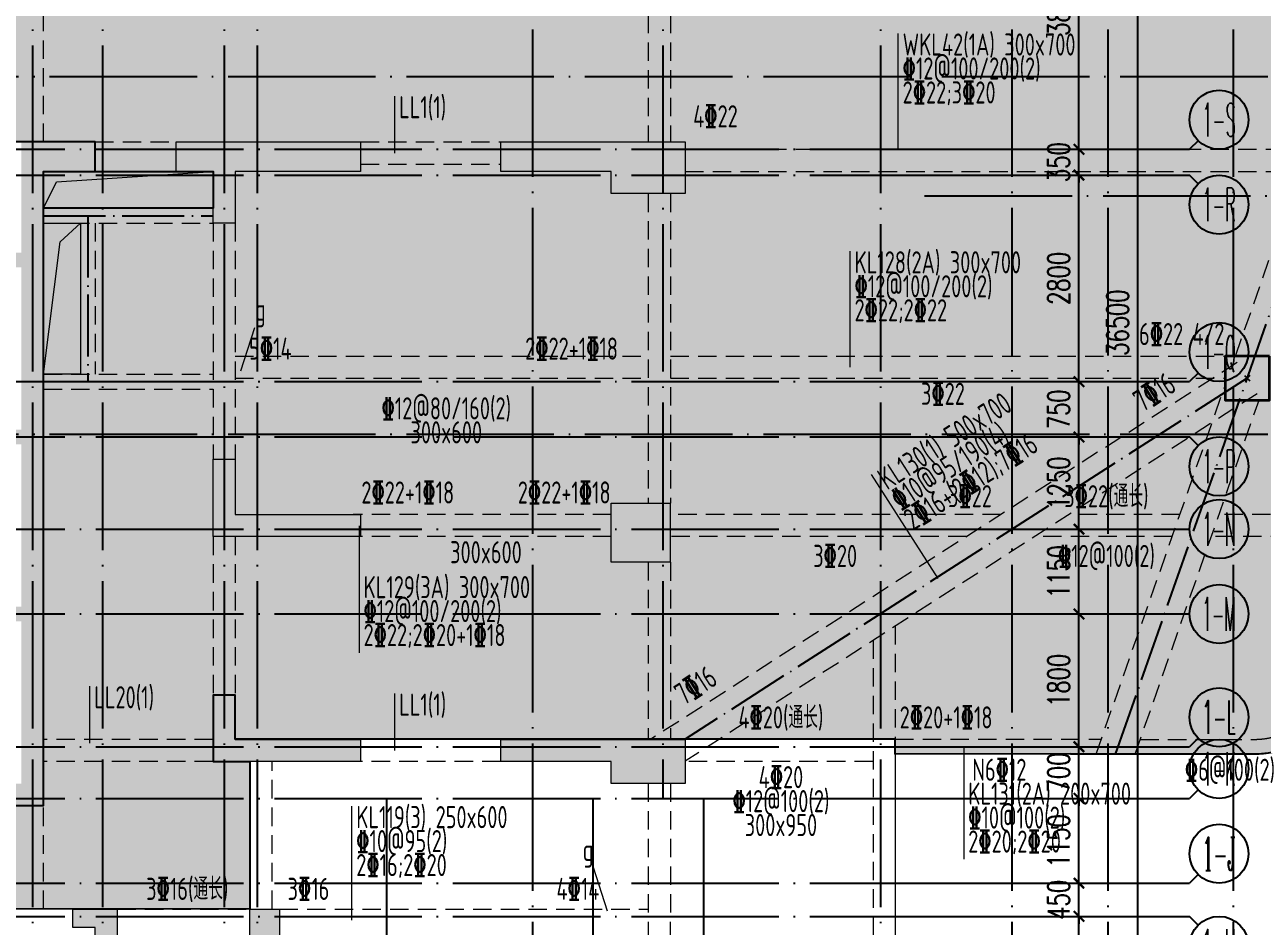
# Model space of a CAD drawing. Header units: millimetres. Extents: x 1089227 to 13101469, y 618865 to 10240562.
# Drawn here: x 3369642 to 3386423, y 4931042 to 4943264 of the extents above; entities that cross this region are included whole.
import ezdxf
from ezdxf.enums import TextEntityAlignment as Align

# ---------------------------------------------------------------- set-up
doc = ezdxf.new("R2010")
doc.units = ezdxf.units.MM
doc.header["$LTSCALE"] = 1000
doc.header["$PDMODE"] = 3
doc.header["$PDSIZE"] = 200
for name, pattern in [('DOTE', [2.4200000000000004, 2, -0.2, 0.02, -0.2]), ('GB_DASHDOT3', [1.0675, 0.84, -0.105, 0.0175, -0.105]), ('HIDDEN', [0.375, 0.25, -0.125])]:
    doc.linetypes.add(name, pattern=pattern)
doc.layers.get('0').update_dxf_attribs({"linetype": 'CONTINUOUS'})
doc.layers.get('Defpoints').update_dxf_attribs({"linetype": 'CONTINUOUS'})
for name, color, linetype in [('AXIS', 3, 'CONTINUOUS'), ('AXIS_TEXT', 7, 'CONTINUOUS'), ('C-H', 8, 'CONTINUOUS'), ('DOTE', 1, 'DOTE'), ('S-GRID-DE', 11, 'GB_DASHDOT3'), ('单形心', 4, 'CONTINUOUS'), ('降板范围', 7, 'CONTINUOUS')]:
    doc.layers.add(name, color=color, linetype=linetype)
for name, color, linetype, lineweight in [('S-BEAM-DASH', 4, 'HIDDEN', 0), ('S-BEAM-SE-DASH', 3, 'HIDDEN', 0), ('S-COLU', 30, 'CONTINUOUS', 0), ('S-HOLE', 11, 'CONTINUOUS', 0), ('S-SLAB-HATCH', 73, 'CONTINUOUS', 0), ('S-WALL', 31, 'CONTINUOUS', 0), ('梁原位标注', 7, 'CONTINUOUS', 18), ('梁名称编号', 2, 'CONTINUOUS', 18), ('梁标注引线', 2, 'CONTINUOUS', 18), ('梁集中标注', 2, 'CONTINUOUS', 18)]:
    doc.layers.add(name, color=color, linetype=linetype, lineweight=lineweight)
doc.styles.add('_TCH_AXIS', font='COMPLEX', dxfattribs={"bigfont": 'AllInOneBig.shx'})
doc.styles.add('_TCH_DIM_T3', font='SIMPLEX', dxfattribs={"width": 0.7058823529411765, "bigfont": 'AllInOneBig.shx'})
doc.styles.add('COMPLEX', font='COMPLEX', dxfattribs={"bigfont": 'AllInOneBig.shx'})
doc.styles.add('Style 1', font='yjkeng.shx', dxfattribs={"width": 0.7, "height": 300, "bigfont": 'yjkchn.shx'})
doc.dimstyles.new('_TCH_ARCH&&100', dxfattribs={"dimtxt": 297.5, "dimasz": 100, "dimexe": 250, "dimexo": 300, "dimgap": 126.25, "dimtad": 1, "dimdec": 0, "dimzin": 0, "dimdsep": 46, "dimtxsty": '_TCH_DIM_T3', "dimblk": 'ARCHTICK', "dimcen": 0.09, "dimclrt": 7, "dimazin": 2, "dimtfac": 1, "dimtdec": 0, "dimtix": 1, "dimtmove": 2, "dimatfit": 3, "dimfxl": 0, "dimtolj": 1, "dimtzin": 0, "dimarcsym": 0})

# ---------------------------------------------------------------- blocks, each defined once
blk = doc.blocks.new('_AXISO')
blk.add_circle((0, 0), 0.5)
at = {"layer": 'AXIS_TEXT', "style": 'COMPLEX', "width": 1.041666666666667}
blk.add_attdef('A', text='', height=0.56, dxfattribs=at).set_placement((-0.25, -0.28), (0.25, -0.28), align=Align.FIT)
blk = doc.blocks.new('_ArchTick')
at = {"color": 0, "linetype": 'ByBlock', "const_width": 0.3}
blk.add_lwpolyline([(-0.7071067811865476, -0.7071067811865476), (0.7071067811865476, 0.7071067811865476)], dxfattribs=at)
blk = doc.blocks.new('*D294')
at = {"layer": 'AXIS', "color": 0, "lineweight": -2, "transparency": 16777216}
for p, q in [((-7567.176527599804, 132263.4906528126), (-5040.675479373895, 132263.4906528126)), ((-5290.675479373903, 95763.49065281264), (-5290.675479373895, 132263.4906528126)), ((-7567.176527599804, 95763.49065281264), (-5040.675479373903, 95763.49065281264))]:
    blk.add_line(p, q, dxfattribs=at)
at = {"layer": 'Defpoints', "color": 0, "transparency": 16777216}
for p in [(-7867.176527599804, 132263.4906528126), (-5290.675479373895, 132263.4906528126), (-7867.176527599804, 95763.49065281264)]:
    blk.add_point(p, dxfattribs=at)
at = {"layer": 'AXIS', "color": 0, "lineweight": -2, "transparency": 16777216, "xscale": 100, "yscale": 100, "zscale": 100}
for p, rotation in [((-5290.675479373895, 132263.4906528126), 90), ((-5290.675479373903, 95763.49065281264), 270)]:
    blk.add_blockref('_ArchTick', p, dxfattribs=dict(at, rotation=rotation))
at = {"layer": 'AXIS', "color": 7, "transparency": 16777216, "insert": (-5565.675479373916, 114013.4906528126), "char_height": 297.5, "attachment_point": 5, "rotation": 90, "style": '_TCH_DIM_T3'}
blk.add_mtext('\\A1;36500', dxfattribs=at)
blk = doc.blocks.new('*D301')
at = {"layer": 'AXIS', "color": 0, "lineweight": -2, "transparency": 16777216}
for p, q in [((-7567.176527599804, 105963.4906528126), (-5840.675479373895, 105963.4906528126)), ((-6090.675479373896, 104363.4906528126), (-6090.675479373895, 105963.4906528126)), ((-7567.176527599804, 104363.4906528126), (-5840.675479373896, 104363.4906528126))]:
    blk.add_line(p, q, dxfattribs=at)
at = {"layer": 'Defpoints', "color": 0, "transparency": 16777216}
for p in [(-7867.176527599804, 105963.4906528126), (-6090.675479373895, 105963.4906528126), (-7867.176527599804, 104363.4906528126)]:
    blk.add_point(p, dxfattribs=at)
at = {"layer": 'AXIS', "color": 0, "lineweight": -2, "transparency": 16777216, "xscale": 100, "yscale": 100, "zscale": 100}
for p, rotation in [((-6090.675479373895, 105963.4906528126), 90), ((-6090.675479373896, 104363.4906528126), 270)]:
    blk.add_blockref('_ArchTick', p, dxfattribs=dict(at, rotation=rotation))
at = {"layer": 'AXIS', "color": 7, "transparency": 16777216, "insert": (-6365.675479373912, 105163.4906528126), "char_height": 297.5, "attachment_point": 5, "rotation": 90, "style": '_TCH_DIM_T3'}
blk.add_mtext('\\A1;1600', dxfattribs=at)
blk = doc.blocks.new('*D302')
at = {"layer": 'AXIS', "color": 0, "lineweight": -2, "transparency": 16777216}
for p, q in [((-7567.176527599804, 106413.4906528126), (-5840.675479373895, 106413.4906528126)), ((-6090.675479373895, 106413.4906528126), (-6090.675479373895, 106513.4906528126)), ((-6090.675479373895, 105963.4906528126), (-6090.675479373895, 106413.4906528126)), ((-7567.176527599804, 105963.4906528126), (-5840.675479373895, 105963.4906528126)), ((-6090.675479373895, 105963.4906528126), (-6090.675479373895, 105863.4906528126))]:
    blk.add_line(p, q, dxfattribs=at)
at = {"layer": 'Defpoints', "color": 0, "transparency": 16777216}
for p in [(-7867.176527599804, 106413.4906528126), (-6090.675479373895, 106413.4906528126), (-7867.176527599804, 105963.4906528126)]:
    blk.add_point(p, dxfattribs=at)
at = {"layer": 'AXIS', "color": 0, "lineweight": -2, "transparency": 16777216, "xscale": 100, "yscale": 100, "zscale": 100}
for p, rotation in [((-6090.675479373895, 106413.4906528126), 270), ((-6090.675479373895, 105963.4906528126), 90)]:
    blk.add_blockref('_ArchTick', p, dxfattribs=dict(at, rotation=rotation))
at = {"layer": 'AXIS', "color": 7, "transparency": 16777216, "insert": (-6365.675479373912, 106188.4906528126), "char_height": 297.5, "attachment_point": 5, "rotation": 90, "style": '_TCH_DIM_T3'}
blk.add_mtext('\\A1;450', dxfattribs=at)
blk = doc.blocks.new('*D303')
at = {"layer": 'AXIS', "color": 0, "lineweight": -2, "transparency": 16777216}
for p, q in [((-7567.176527599804, 107563.4906528126), (-5840.675479373895, 107563.4906528126)), ((-6090.675479373895, 106413.4906528126), (-6090.675479373895, 107563.4906528126)), ((-7567.176527599804, 106413.4906528126), (-5840.675479373895, 106413.4906528126))]:
    blk.add_line(p, q, dxfattribs=at)
at = {"layer": 'Defpoints', "color": 0, "transparency": 16777216}
for p in [(-7867.176527599804, 107563.4906528126), (-6090.675479373895, 107563.4906528126), (-7867.176527599804, 106413.4906528126)]:
    blk.add_point(p, dxfattribs=at)
at = {"layer": 'AXIS', "color": 0, "lineweight": -2, "transparency": 16777216, "xscale": 100, "yscale": 100, "zscale": 100}
for p, rotation in [((-6090.675479373895, 107563.4906528126), 90), ((-6090.675479373895, 106413.4906528126), 270)]:
    blk.add_blockref('_ArchTick', p, dxfattribs=dict(at, rotation=rotation))
at = {"layer": 'AXIS', "color": 7, "transparency": 16777216, "insert": (-6365.675479373912, 106988.4906528126), "char_height": 297.5, "attachment_point": 5, "rotation": 90, "style": '_TCH_DIM_T3'}
blk.add_mtext('\\A1;1150', dxfattribs=at)
blk = doc.blocks.new('*D304')
at = {"layer": 'AXIS', "color": 0, "lineweight": -2, "transparency": 16777216}
for p, q in [((-7567.176527599804, 108263.4906528126), (-5840.675479373895, 108263.4906528126)), ((-6090.675479373895, 108263.4906528126), (-6090.675479373895, 108363.4906528126)), ((-6090.675479373895, 107563.4906528126), (-6090.675479373895, 108263.4906528126)), ((-7567.176527599804, 107563.4906528126), (-5840.675479373895, 107563.4906528126)), ((-6090.675479373895, 107563.4906528126), (-6090.675479373895, 107463.4906528126))]:
    blk.add_line(p, q, dxfattribs=at)
at = {"layer": 'Defpoints', "color": 0, "transparency": 16777216}
for p in [(-7867.176527599804, 108263.4906528126), (-6090.675479373895, 108263.4906528126), (-7867.176527599804, 107563.4906528126)]:
    blk.add_point(p, dxfattribs=at)
at = {"layer": 'AXIS', "color": 0, "lineweight": -2, "transparency": 16777216, "xscale": 100, "yscale": 100, "zscale": 100}
for p, rotation in [((-6090.675479373895, 108263.4906528126), 270), ((-6090.675479373895, 107563.4906528126), 90)]:
    blk.add_blockref('_ArchTick', p, dxfattribs=dict(at, rotation=rotation))
at = {"layer": 'AXIS', "color": 7, "transparency": 16777216, "insert": (-6365.675479373912, 107913.4906528126), "char_height": 297.5, "attachment_point": 5, "rotation": 90, "style": '_TCH_DIM_T3'}
blk.add_mtext('\\A1;700', dxfattribs=at)
blk = doc.blocks.new('*D305')
at = {"layer": 'AXIS', "color": 0, "lineweight": -2, "transparency": 16777216}
for p, q in [((-7567.176527599804, 110063.4906528126), (-5840.675479373895, 110063.4906528126)), ((-6090.675479373896, 108263.4906528126), (-6090.675479373895, 110063.4906528126)), ((-7567.176527599804, 108263.4906528126), (-5840.675479373896, 108263.4906528126))]:
    blk.add_line(p, q, dxfattribs=at)
at = {"layer": 'Defpoints', "color": 0, "transparency": 16777216}
for p in [(-7867.176527599804, 110063.4906528126), (-6090.675479373895, 110063.4906528126), (-7867.176527599804, 108263.4906528126)]:
    blk.add_point(p, dxfattribs=at)
at = {"layer": 'AXIS', "color": 0, "lineweight": -2, "transparency": 16777216, "xscale": 100, "yscale": 100, "zscale": 100}
for p, rotation in [((-6090.675479373895, 110063.4906528126), 90), ((-6090.675479373896, 108263.4906528126), 270)]:
    blk.add_blockref('_ArchTick', p, dxfattribs=dict(at, rotation=rotation))
at = {"layer": 'AXIS', "color": 7, "transparency": 16777216, "insert": (-6365.675479373913, 109163.4906528126), "char_height": 297.5, "attachment_point": 5, "rotation": 90, "style": '_TCH_DIM_T3'}
blk.add_mtext('\\A1;1800', dxfattribs=at)
blk = doc.blocks.new('*D306')
at = {"layer": 'AXIS', "color": 0, "lineweight": -2, "transparency": 16777216}
for p, q in [((-7567.176527599804, 111213.4906528126), (-5840.675479373895, 111213.4906528126)), ((-6090.675479373895, 110063.4906528126), (-6090.675479373895, 111213.4906528126)), ((-7567.176527599804, 110063.4906528126), (-5840.675479373895, 110063.4906528126))]:
    blk.add_line(p, q, dxfattribs=at)
at = {"layer": 'Defpoints', "color": 0, "transparency": 16777216}
for p in [(-7867.176527599804, 111213.4906528126), (-6090.675479373895, 111213.4906528126), (-7867.176527599804, 110063.4906528126)]:
    blk.add_point(p, dxfattribs=at)
at = {"layer": 'AXIS', "color": 0, "lineweight": -2, "transparency": 16777216, "xscale": 100, "yscale": 100, "zscale": 100}
for p, rotation in [((-6090.675479373895, 111213.4906528126), 90), ((-6090.675479373895, 110063.4906528126), 270)]:
    blk.add_blockref('_ArchTick', p, dxfattribs=dict(at, rotation=rotation))
at = {"layer": 'AXIS', "color": 7, "transparency": 16777216, "insert": (-6365.675479373913, 110638.4906528126), "char_height": 297.5, "attachment_point": 5, "rotation": 90, "style": '_TCH_DIM_T3'}
blk.add_mtext('\\A1;1150', dxfattribs=at)
blk = doc.blocks.new('*D307')
at = {"layer": 'AXIS', "color": 0, "lineweight": -2, "transparency": 16777216}
for p, q in [((-7567.176527599804, 112463.4906528126), (-5840.675479373895, 112463.4906528126)), ((-6090.675479373895, 111213.4906528126), (-6090.675479373895, 112463.4906528126)), ((-7567.176527599804, 111213.4906528126), (-5840.675479373895, 111213.4906528126))]:
    blk.add_line(p, q, dxfattribs=at)
at = {"layer": 'Defpoints', "color": 0, "transparency": 16777216}
for p in [(-7867.176527599804, 112463.4906528126), (-6090.675479373895, 112463.4906528126), (-7867.176527599804, 111213.4906528126)]:
    blk.add_point(p, dxfattribs=at)
at = {"layer": 'AXIS', "color": 0, "lineweight": -2, "transparency": 16777216, "xscale": 100, "yscale": 100, "zscale": 100}
for p, rotation in [((-6090.675479373895, 112463.4906528126), 90), ((-6090.675479373895, 111213.4906528126), 270)]:
    blk.add_blockref('_ArchTick', p, dxfattribs=dict(at, rotation=rotation))
at = {"layer": 'AXIS', "color": 7, "transparency": 16777216, "insert": (-6365.675479373912, 111838.4906528126), "char_height": 297.5, "attachment_point": 5, "rotation": 90, "style": '_TCH_DIM_T3'}
blk.add_mtext('\\A1;1250', dxfattribs=at)
blk = doc.blocks.new('*D308')
at = {"layer": 'AXIS', "color": 0, "lineweight": -2, "transparency": 16777216}
for p, q in [((-6090.675479373895, 113213.4906528126), (-6090.675479373895, 113313.4906528126)), ((-7567.176527599804, 113213.4906528126), (-5840.675479373895, 113213.4906528126)), ((-6090.675479373896, 112463.4906528126), (-6090.675479373895, 113213.4906528126)), ((-7567.176527599804, 112463.4906528126), (-5840.675479373896, 112463.4906528126)), ((-6090.675479373896, 112463.4906528126), (-6090.675479373896, 112363.4906528126))]:
    blk.add_line(p, q, dxfattribs=at)
at = {"layer": 'Defpoints', "color": 0, "transparency": 16777216}
for p in [(-7867.176527599804, 113213.4906528126), (-6090.675479373895, 113213.4906528126), (-7867.176527599804, 112463.4906528126)]:
    blk.add_point(p, dxfattribs=at)
at = {"layer": 'AXIS', "color": 0, "lineweight": -2, "transparency": 16777216, "xscale": 100, "yscale": 100, "zscale": 100}
for p, rotation in [((-6090.675479373895, 113213.4906528126), 270), ((-6090.675479373896, 112463.4906528126), 90)]:
    blk.add_blockref('_ArchTick', p, dxfattribs=dict(at, rotation=rotation))
at = {"layer": 'AXIS', "color": 7, "transparency": 16777216, "insert": (-6365.675479373913, 112838.4906528126), "char_height": 297.5, "attachment_point": 5, "rotation": 90, "style": '_TCH_DIM_T3'}
blk.add_mtext('\\A1;750', dxfattribs=at)
blk = doc.blocks.new('*D309')
at = {"layer": 'AXIS', "color": 0, "lineweight": -2, "transparency": 16777216}
for p, q in [((-7567.176527599804, 116013.4906528126), (-5840.675479373895, 116013.4906528126)), ((-6090.675479373895, 113213.4906528126), (-6090.675479373895, 116013.4906528126)), ((-7567.176527599804, 113213.4906528126), (-5840.675479373895, 113213.4906528126))]:
    blk.add_line(p, q, dxfattribs=at)
at = {"layer": 'Defpoints', "color": 0, "transparency": 16777216}
for p in [(-7867.176527599804, 116013.4906528126), (-6090.675479373895, 116013.4906528126), (-7867.176527599804, 113213.4906528126)]:
    blk.add_point(p, dxfattribs=at)
at = {"layer": 'AXIS', "color": 0, "lineweight": -2, "transparency": 16777216, "xscale": 100, "yscale": 100, "zscale": 100}
for p, rotation in [((-6090.675479373895, 116013.4906528126), 90), ((-6090.675479373895, 113213.4906528126), 270)]:
    blk.add_blockref('_ArchTick', p, dxfattribs=dict(at, rotation=rotation))
at = {"layer": 'AXIS', "color": 7, "transparency": 16777216, "insert": (-6365.675479373913, 114613.4906528126), "char_height": 297.5, "attachment_point": 5, "rotation": 90, "style": '_TCH_DIM_T3'}
blk.add_mtext('\\A1;2800', dxfattribs=at)
blk = doc.blocks.new('*D310')
at = {"layer": 'AXIS', "color": 0, "lineweight": -2, "transparency": 16777216}
for p, q in [((-6090.675479373895, 116363.4906528126), (-6090.675479373895, 116463.4906528126)), ((-7567.176527599804, 116363.4906528126), (-5840.675479373895, 116363.4906528126)), ((-6090.675479373895, 116013.4906528126), (-6090.675479373895, 116363.4906528126)), ((-7567.176527599804, 116013.4906528126), (-5840.675479373895, 116013.4906528126)), ((-6090.675479373895, 116013.4906528126), (-6090.675479373895, 115913.4906528126))]:
    blk.add_line(p, q, dxfattribs=at)
at = {"layer": 'Defpoints', "color": 0, "transparency": 16777216}
for p in [(-7867.176527599804, 116363.4906528126), (-6090.675479373895, 116363.4906528126), (-7867.176527599804, 116013.4906528126)]:
    blk.add_point(p, dxfattribs=at)
at = {"layer": 'AXIS', "color": 0, "lineweight": -2, "transparency": 16777216, "xscale": 100, "yscale": 100, "zscale": 100}
for p, rotation in [((-6090.675479373895, 116363.4906528126), 270), ((-6090.675479373895, 116013.4906528126), 90)]:
    blk.add_blockref('_ArchTick', p, dxfattribs=dict(at, rotation=rotation))
at = {"layer": 'AXIS', "color": 7, "transparency": 16777216, "insert": (-6365.675479373913, 116188.4906528126), "char_height": 297.5, "attachment_point": 5, "rotation": 90, "style": '_TCH_DIM_T3'}
blk.add_mtext('\\A1;350', dxfattribs=at)
blk = doc.blocks.new('*D311')
at = {"layer": 'AXIS', "color": 0, "lineweight": -2, "transparency": 16777216}
for p, q in [((-7567.176527599804, 120163.4906528126), (-5840.675479373895, 120163.4906528126)), ((-6090.675479373896, 116363.4906528126), (-6090.675479373895, 120163.4906528126)), ((-7567.176527599804, 116363.4906528126), (-5840.675479373896, 116363.4906528126))]:
    blk.add_line(p, q, dxfattribs=at)
at = {"layer": 'Defpoints', "color": 0, "transparency": 16777216}
for p in [(-7867.176527599804, 120163.4906528126), (-6090.675479373895, 120163.4906528126), (-7867.176527599804, 116363.4906528126)]:
    blk.add_point(p, dxfattribs=at)
at = {"layer": 'AXIS', "color": 0, "lineweight": -2, "transparency": 16777216, "xscale": 100, "yscale": 100, "zscale": 100}
for p, rotation in [((-6090.675479373895, 120163.4906528126), 90), ((-6090.675479373896, 116363.4906528126), 270)]:
    blk.add_blockref('_ArchTick', p, dxfattribs=dict(at, rotation=rotation))
at = {"layer": 'AXIS', "color": 7, "transparency": 16777216, "insert": (-6365.675479373914, 118263.4906528126), "char_height": 297.5, "attachment_point": 5, "rotation": 90, "style": '_TCH_DIM_T3'}
blk.add_mtext('\\A1;3800', dxfattribs=at)
blk = doc.blocks.new('裙房轴网260428')
at = {"layer": 'DOTE', "color": 16, "linetype": 'DOTE'}
for p, q in [((-13500.00000000373, 137349.7018559016), (-13499.99999999814, 33397.16623428743)), ((-7000.000000003725, 137349.7018559016), (-7000, 37155.15148781519)), ((-5701.000000003725, 137349.7018559016), (-5701, 38193.22178299353)), ((-4000.000000003725, 137349.7018559016), (-4000, 38193.22178299353)), ((-56350.0296058096, 117350), (5500.489638788626, 117350)), ((-8183.869776988402, 115735), (5500.489638788626, 115735)), ((-56350.0296058096, 112500), (5617.875340766273, 112500))]:
    blk.add_line(p, q, dxfattribs=at)
blk = doc.blocks.new('QZ-TL-0808')
at = {"layer": 'C-H'}
for points in [[(19800.02810977306, 20300.01574504562), (20500.02810977306, 20300.01574504562), (20500.02810977306, 20700.01574504562), (19500.02810977306, 20700.01574504562), (19500.02810977306, 19198.01574504562), (17300.02810977306, 19198.01574504562), (17300.02810977306, 20100.01574504562), (17500.02810977306, 20100.01574504562), (17500.02810977306, 20700.01574504562), (17100.02810977306, 20700.01574504562), (17100.02810977306, 18499.53918254562), (17300.02810977306, 18499.53918254562), (17300.02810977306, 18998.01574504562), (19500.02810977306, 18998.01574504562), (19500.02810977306, 16800.01574504562), (17300.02810977306, 16800.01574504562), (17300.02810977306, 17300.36730754562), (17100.02810977306, 17300.01574504562), (17100.02810977306, 16101.01574504562), (17300.02810977306, 16101.01574504562), (17300.02810977306, 16600.01574504562), (19500.02810977306, 16600.01574504562), (19500.02810977306, 14400.01574504562), (17300.02810977306, 14400.01574504562), (17300.02810977306, 14900.20324504562), (17100.02810977306, 14900.20324504562), (17100.02810977306, 13699.53918254562), (17300.02810977306, 13701.01574504562), (17300.02810977306, 14200.01574504562), (19500.02810977306, 14200.01574504562), (19500.02810977306, 12000.01574504562), (17300.02810977306, 12000.01574504562), (17300.02810977306, 12500.01574504562), (17100.02810977306, 12500.01574504562), (17100.02810977306, 11700.01574504562), (19800.02810977306, 11700.01574504562)], [(22100.02810977306, 19600.01574504562), (22100.02810977306, 20300.01574504562), (21600.02810977306, 20300.01574504562), (21600.02810977306, 20700.01574504562), (24100.23123477306, 20700.01574504562), (24100.23123477306, 20300.01574504562), (22400.02810977306, 20300.01574504562), (22400.02810977306, 19600.01574504562)], [(26000.02810977306, 20700.01574504562), (28500.23123477306, 20700.01574504562), (28500.23123477306, 20000.01574504562), (27500.23123477306, 20000.01574504562), (27500.23123477306, 20300.01574504562), (26000.02810977306, 20300.01574504562)], [(22100.02810977306, 15349.35949504562), (22100.02810977306, 16399.35949504562), (22400.02810977306, 16399.35949504562), (22400.02810977306, 15649.35949504562), (24100.23123477306, 15649.35949504562), (24100.23123477306, 15349.35949504562)], [(27500.23123477306, 15800.35949504562), (28300.23123477306, 15800.35949504562), (28300.23123477306, 15000.35949504562), (27500.23123477306, 15000.35949504562)], [(22100.02810977306, 12300.01574504562), (22100.02810977306, 13200.01574504562), (22400.02810977306, 13200.01574504562), (22400.02810977306, 12600.01574504562), (24100.23123477306, 12600.01574504562), (24100.23123477306, 12300.01574504562)], [(26000.23123477306, 12600.01574504562), (28500.23123477306, 12600.01574504562), (28500.23123477306, 12000.01574504562), (27500.23123477306, 12000.01574504562), (27500.23123477306, 12300.01574504562), (26000.23123477306, 12300.01574504562)], [(20200.02810977306, 10049.89074504562), (20200.02810977306, 10299.89074504562), (20800.02810977306, 10299.89074504562), (20800.02810977306, 8050.031370045617), (20500.02810977306, 8050.031370045617), (20500.02810977306, 10049.89074504562)], [(22600.02810977306, 10299.89074504562), (23000.02810977306, 10299.89074504562), (23000.02810977306, 9599.890745045617), (22600.02810977306, 9599.890745045617)]]:
    blk.add_hatch(color=256, dxfattribs=at).paths.add_polyline_path(points)
at = {"layer": 'S-WALL'}
for points in [[(19500.02810977306, 20700.01574504562), (20500.02810977306, 20700.01574504562), (20500.02810977306, 20300.01574504562), (19800.02810977306, 20300.01574504562), (19800.02810977306, 11700.01574504562), (17100.02810977306, 11700.01574504562)], [(22100.02810977306, 19600.01574504562), (22100.02810977306, 20300.01574504562), (21600.02810977306, 20300.01574504562), (21600.02810977306, 20700.01574504562), (24100.23123477306, 20700.01574504562), (24100.23123477306, 20300.01574504562), (22400.02810977306, 20300.01574504562), (22400.02810977306, 19600.01574504562), (22100.02810977306, 19600.01574504562)], [(26000.02810977306, 20700.01574504562), (28500.23123477306, 20700.01574504562), (28500.23123477306, 20000.01574504562), (27500.23123477306, 20000.01574504562), (27500.23123477306, 20300.01574504562), (26000.02810977306, 20300.01574504562), (26000.02810977306, 20700.01574504562)], [(22100.02810977306, 15349.35949504562), (22100.02810977306, 16399.35949504562), (22400.02810977306, 16399.35949504562), (22400.02810977306, 15649.35949504562), (24100.23123477306, 15649.35949504562), (24100.23123477306, 15349.35949504562), (22100.02810977306, 15349.35949504562)], [(22100.02810977306, 12300.01574504562), (22100.02810977306, 13200.01574504562), (22400.02810977306, 13200.01574504562), (22400.02810977306, 12600.01574504562), (24100.23123477306, 12600.01574504562), (24100.23123477306, 12300.01574504562), (22100.02810977306, 12300.01574504562)], [(26000.23123477306, 12600.01574504562), (28500.23123477306, 12600.01574504562), (28500.23123477306, 12000.01574504562), (27500.23123477306, 12000.01574504562), (27500.23123477306, 12300.01574504562), (26000.23123477306, 12300.01574504562), (26000.23123477306, 12600.01574504562)], [(20200.02810977306, 10049.89074504562), (20200.02810977306, 10299.89074504562), (20800.02810977306, 10299.89074504562), (20800.02810977306, 8050.031370045617), (20500.02810977306, 8050.031370045617), (20500.02810977306, 10049.89074504562), (20200.02810977306, 10049.89074504562), (20200.02810977306, 10299.89074504562)]]:
    blk.add_lwpolyline(points, dxfattribs=at)
for points in [[(27500.23123477306, 15800.35949504562), (28300.23123477306, 15800.35949504562), (28300.23123477306, 15000.35949504562), (27500.23123477306, 15000.35949504562)], [(22600.02810977306, 10299.89074504562), (23000.02810977306, 10299.89074504562), (23000.02810977306, 9599.890745045617), (22600.02810977306, 9599.890745045617)]]:
    blk.add_lwpolyline(points, close=True, dxfattribs=at)
blk = doc.blocks.new('BANWANG_XINGXIN')
at = {"color": 0}
for points in [[(0.7071067811921239, 0.707106781177572), (-0.7071067811921239, -0.7071067811848479)], [(-0.7071067811921239, 0.707106781177572), (0.7071067811921239, -0.7071067811848479)]]:
    blk.add_lwpolyline(points, dxfattribs=at)
blk = doc.blocks.new('1F柱网-0808')
at = {"layer": 'S-COLU', "lineweight": 35}
blk.add_lwpolyline([(181304.3172067581, 166253.9935651682), (180704.3172067562, 166253.9935651682), (180704.3172067562, 165653.9935651682), (181304.3172067581, 165653.9935651682)], close=True, dxfattribs=at)
blk.add_blockref('QZ-TL-0808', (144880.3964356007, 148456.8497164641))
at = {"layer": '单形心', "xscale": 50, "yscale": 50, "zscale": 50}
blk.add_blockref('BANWANG_XINGXIN', (181004.3172067571, 165953.9935651692), dxfattribs=at)
blk = doc.blocks.new('2FJGBZ')
at = {"layer": 'S-SLAB-HATCH'}
h = blk.add_hatch(dxfattribs=at)
h.set_pattern_fill('FLEX', color=256, scale=50)
h.set_pattern_definition([(0, (-6326317.142432513, 1683260.446538338), (0, 317.5), [317.5, -317.5]), (45, (-6325999.642432513, 1683260.446538338), (2.220446049250313e-14, 317.5001371409153), [79.375, -290.263, 79.375, -449.013])])
edge = h.paths.add_edge_path()
edge.add_line((162230.4245430138, 169156.9530839361), (162230.4264998455, 173258.125932659))
edge.add_line((162230.4264998455, 173258.125932659), (164180.4207143439, 173258.0883259363))
edge.add_line((164180.4207143439, 173258.0883259363), (164180.4187597064, 173556.8654615087))
edge.add_line((164180.4187597064, 173556.8654615087), (165681.0091462238, 173556.8654615087))
edge.add_line((165681.0091462238, 173556.8654615087), (165680.4245492853, 178956.8654615087))
edge.add_line((165680.4245492853, 178956.8654615087), (165380.4245431814, 178956.9056094894))
edge.add_line((165380.4245431814, 178956.9056094894), (165381.0090917032, 179256.8898688648))
edge.add_line((165381.0090917032, 179256.8898688648), (165380.4245453691, 185056.8654615274))
edge.add_line((165380.4245453691, 185056.8654615274), (165880.2437342294, 185056.8654615274))
edge.add_line((165880.2437342294, 185056.8654615274), (165880.2437342294, 185456.8654615087))
edge.add_line((165880.2437342294, 185456.8654615087), (165880.4231809434, 185856.8683600016))
edge.add_line((165880.4231809434, 185856.8683600016), (166580.4231885485, 185856.8654615106))
edge.add_line((166580.4231885485, 185856.8654615106), (169679.5182953691, 185856.8654615106))
edge.add_line((169679.5182953691, 185856.8654615106), (169680.424545371, 187081.8654570924))
edge.add_line((169680.424545371, 187081.8654570924), (189563.1251764614, 187081.8654310293))
edge.add_arc((189563.1251764614, 186381.8654310293), 700, 0, 90, ccw=False)
edge.add_line((190263.1251764614, 186381.8654310293), (190261.1386369616, 179621.8685087003))
edge.add_line((190261.1386369616, 179621.8685087003), (185090.4928222662, 168953.0217371397))
edge.add_line((185090.4928222662, 168953.0217371397), (182222.3972696383, 161619.7759539122))
edge.add_arc((181104.831717914, 162056.8654615544), 1200.000000038212, 270.00010095286393, 338.6391042129307, ccw=False)
edge.add_line((181104.8338322658, 160856.8654615181), (179111.1296080668, 160856.8654615236))
edge.add_line((179111.1296080668, 160856.8654615236), (179111.1296080668, 160858.3748085452))
edge.add_line((179111.1296080668, 160858.3748085452), (178611.1296080668, 160858.3748085452))
edge.add_line((178611.1296080668, 160858.3748085452), (178611.1296080668, 160858.8898769757))
edge.add_line((178611.1296080668, 160858.8898769757), (176230.4245448699, 160856.8654615274))
edge.add_line((176230.4245448699, 160856.8654615274), (176230.4245453179, 161058.1430782126))
edge.add_line((176230.4245453179, 161058.1430782126), (170881.9935069764, 161058.2395215826))
edge.add_line((170881.9935069764, 161058.2395215826), (167281.7903819764, 161058.2395215826))
edge.add_line((167281.7903819764, 161058.2395215826), (167280.4245453607, 161658.2395215826))
edge.add_line((167280.4245453607, 161658.2395215826), (166980.4245453738, 161656.8654649276))
edge.add_line((166980.4245453738, 161656.8654649276), (166980.4245453738, 160756.8654615087))
edge.add_line((166980.4245453738, 160756.8654615087), (167480.4245453607, 160756.8654615087))
edge.add_line((167480.4245453607, 160756.8654615087), (167480.4245452816, 158756.8654615311))
edge.add_line((167480.4245452816, 158756.8654615311), (161981.7903819764, 158758.1535840826))
edge.add_line((161981.7903819764, 158758.1535840826), (161981.7903819764, 160158.2395215826))
edge.add_line((161981.7903819764, 160158.2395215826), (164681.7903819764, 160162.2754389001))
edge.add_line((164681.7903819764, 160162.2754389001), (164681.7903819764, 168756.8654615087))
edge.add_line((164681.7903819764, 168756.8654615087), (165381.7903819764, 168758.2395215826))
edge.add_line((165381.7903819764, 168758.2395215826), (165381.7903819764, 169158.2395215826))
edge.add_line((165381.7903819764, 169158.2395215826), (162230.4245430138, 169156.9530839361))
h.paths.add_polyline_path([(184966.7470941683, 186785.1691450197), (181863.1251849467, 186785.1719805058), (181863.1251849476, 181181.8657834968), (184963.2499690335, 181181.8651306303)], flags=16)
h.paths.add_polyline_path([(187362.3758535068, 184581.8658074737), (187363.1251848089, 186783.1101301825), (185166.7458480513, 186783.1101301825), (185165.9965167493, 184581.8658074737)], flags=16)
at = {"layer": 'S-BEAM-DASH'}
for p, q in [((180844.5124606816, 166253.9935651682), (184272.3181924298, 176039.299400623)), ((172881.2123688776, 172756.9530805042), (172881.2123688776, 169156.8898616945)), ((173181.2123688776, 172756.9530805042), (173181.2123688776, 169156.8898616945)), ((164681.0371944681, 169156.8477072781), (164681.0371650327, 172156.8898610687)), ((165381.009088533, 169156.8898725547), (166480.4245453738, 169156.8654615087)), ((168980.6276703738, 169156.8654615087), (170880.4245453738, 169156.8898655074)), ((173381.2122127451, 169056.8898616945), (181826.3707850194, 169056.8898616945)), ((168980.6315240487, 168856.8654615339), (170880.4283990487, 168856.8898655325)), ((165382.3749251356, 168758.2639326276), (166481.7903819764, 168758.2395215826)), ((173381.2122127451, 168756.8898616945), (181721.2803834714, 168756.8898616945)), ((172881.2123688757, 168456.8654615087), (172881.2123688757, 164258.5832715826)), ((173181.2123688757, 168456.8654615087), (173181.9935069764, 164258.5832715826)), ((164681.7903819764, 168256.8654615292), (166981.7903819764, 168256.8654615292)), ((164681.7903819764, 168056.8654615292), (166981.7903819764, 168056.8654615292)), ((165180.4245452555, 168056.8654565699), (165180.4245442888, 166006.8654612927)), ((165380.4245452555, 168056.8654564749), (165380.4245442888, 166006.8654611977)), ((166980.4245453738, 168056.8652425809), (166980.4245438632, 164856.209211627)), ((167280.4245468844, 168056.8652424626), (167280.4245453738, 164856.2092115087)), ((167280.4245460322, 166253.9935651692), (172881.2123688757, 166253.9935651682)), ((180869.2345128469, 166164.3567411425), (172917.5198696516, 161058.2395215826)), ((173181.6222382206, 166253.9935651682), (180704.3172067562, 166253.9935651682)), ((164681.7903819764, 166006.8654615274), (166980.4245444061, 166006.8654604424)), ((164681.7903818814, 165806.8654615274), (166980.4245443111, 165806.8654604424)), ((167280.4245458907, 165953.9935651682), (172881.2123688748, 165953.9935651682)), ((173181.6780566284, 165953.9935651682), (180704.3172067562, 165953.9935651682)), ((178954.08873556, 160857.4291865081), (180704.3172067562, 165853.7802673038)), ((181139.3999006674, 165743.630389194), (173381.9935069764, 160762.2863466423)), ((179483.8303917991, 160857.290337462), (181164.1219528308, 165653.9935651682)), ((172381.9935069764, 164106.2338384455), (168881.2122125626, 164106.2338384455)), ((177664.1365256347, 164106.2338384455), (173180.6276703738, 164106.2338384455)), ((180092.1493536439, 164106.2338384455), (178589.4956251765, 164106.2338384455)), ((183194.8723524641, 164106.2338384455), (180621.9396488899, 164106.2338384455)), ((166980.4245243501, 163806.2094276203), (166980.4245453738, 161656.8654649276)), ((167280.4245243501, 163806.2094305549), (167280.4245453738, 161656.8654678622)), ((172381.9935069764, 163806.2338384455), (168881.2122125626, 163806.2338384455)), ((177196.9489758043, 163806.2338384455), (173180.6276703738, 163806.2338384455)), ((179987.058952095, 163806.2338384455), (178122.3080753461, 163806.2338384455)), ((183073.5258492734, 163806.2338384455), (180516.849247341, 163806.2338384446)), ((172881.2124068849, 163458.5832715826), (172881.2124068849, 161056.8898730623)), ((173181.2124068849, 163457.2092115087), (173181.2124068849, 161056.8898730623)), ((176230.424601607, 162591.3790283669), (176230.4245517924, 161056.8654615264)), ((175930.4245953532, 162398.7369044311), (175930.4243992148, 156356.90274987)), ((166980.4245453738, 161056.8654615087), (164680.5374569036, 161056.8654615087)), ((170880.6276703738, 161056.8654615087), (168980.6276703719, 161056.8654615097)), ((176230.4245518334, 161058.1430782117), (179024.1425711624, 161057.4108249005)), ((179553.8842274025, 161057.2719758553), (181104.8317179475, 161056.8654615162)), ((181104.8317179475, 160856.8654615162), (176230.4245453412, 160858.1430782126)), ((166980.4245453738, 160756.8654615087), (164680.5374569036, 160756.8654615087)), ((167481.0090831593, 158756.7598296413), (167480.424545371, 160756.8654615087)), ((167781.009070348, 158756.8475056756), (167780.4245325588, 160756.9531375431)), ((170880.6276703738, 160756.8654615087), (168980.6276703719, 160756.8654615097)), ((175930.3983346354, 160758.2217137758), (173381.1860018559, 160758.8898804104)), ((172881.207511791, 160458.2395215826), (172881.002440488, 156356.9352412103)), ((173181.2075121664, 160458.2395215826), (173181.0024401136, 156356.9202407654)), ((164681.009030873, 158756.8657084135), (164680.4244930856, 160156.9907084135)), ((165081.0134765431, 158756.7598296413), (162381.0090875626, 158756.7598296413)), ((165681.009085279, 158756.7598296413), (167481.0090831593, 158756.7598296413)), ((167881.0090831593, 158756.7598296413), (172881.122422779, 158756.5098165525))]:
    blk.add_line(p, q, dxfattribs=at)
at = {"layer": 'S-BEAM-DASH', "linetype": 'Continuous'}
for p, q in [((173381.2122125644, 161058.8898769757), (176230.4245518334, 161058.1430782126)), ((176230.4245517924, 161056.8654615264), (176230.4243992148, 156356.9027401311))]:
    blk.add_line(p, q, dxfattribs=at)
at = {"layer": 'S-BEAM-SE-DASH'}
for points in [[(181104.8317179475, 160856.8654615162, 0.3248482111787543), (182246.0035900511, 161685.7499022661), (185047.2390864138, 168863.7741853548), (190261.1375605576, 179626.4159503868)], [(181104.8317179475, 161056.8654615162, 0.3263703138888109), (182057.4962871112, 161752.842076459), (182858.835717679, 163806.2338384455)]]:
    blk.add_lwpolyline(points, format="xyb", dxfattribs=at)
at = {"layer": 'S-GRID-DE'}
for p, q in [((179218.9595636819, 160857.359761985), (184581.9372537909, 176166.9720893139)), ((164681.7903819764, 168156.8654615292), (166981.7903819764, 168156.8654615292)), ((165280.4245453039, 168156.8654615292), (165280.4245442413, 165906.8654612452)), ((164681.7903819289, 165906.8654615274), (166980.4245443586, 165906.8654604424)), ((181004.3172067571, 165953.9935651682), (173381.2122125644, 161058.8898769757))]:
    blk.add_line(p, q, dxfattribs=at)
at = {"layer": 'S-HOLE'}
for points in [[(164680.4245453598, 168256.8654590081), (164854.9376188042, 168614.849116683), (166981.7903819764, 168758.2395215826)], [(164680.4245453598, 166006.8654583646), (164907.6251847064, 167803.8748087147), (165180.4245442888, 168056.8654556731)]]:
    blk.add_lwpolyline(points, dxfattribs=at)
blk.add_lwpolyline([(164681.7903819764, 168056.8654615292), (165180.4245442888, 168056.8654615292), (165180.4245442888, 166006.8654612917), (164681.7903819764, 166006.8654612917)], close=True, dxfattribs=at)
at = {"layer": '降板范围'}
blk.add_lwpolyline([(182222.3972696383, 161619.7759539122, -0.3087820826352377), (181104.8338322658, 160856.8654615181), (179111.1296080668, 160856.8654615236), (179111.1296080668, 160858.3748085452), (178611.1296080668, 160858.3748085452), (178611.1296080668, 160858.8898769757), (176230.4245448699, 160856.8654615274), (176230.4245453179, 161058.1430782126), (170881.9935069764, 161058.2395215826), (167281.7903819764, 161058.2395215826), (167280.4245453607, 161658.2395215826), (166980.4245453738, 161656.8654649276), (166980.4245453738, 160756.8654615087), (167480.4245453607, 160756.8654615087), (167480.4245452816, 158756.8654615311), (161981.7903819764, 158758.1535840826)], format="xyb", dxfattribs=at)
blk.add_lwpolyline([(161981.7903819764, 160158.2395215826), (164681.7903819764, 160162.2754389001), (164681.7903819764, 168756.8654615087), (165381.7903819764, 168758.2395215826), (165381.7903819764, 169158.2395215826), (162230.4245430138, 169156.9530839361)], dxfattribs=at)
blk.add_lwpolyline([(164681.7903819764, 168756.8654615087), (166980.4245453738, 168756.8654615087), (166980.4245453738, 168256.8654615292), (164681.7903819764, 168256.8654615292)], close=True, dxfattribs=at)
blk.add_blockref('1F柱网-0808', (0, 0))
blk = doc.blocks.new('塔楼轴网260428')
at = {"layer": 'AXIS'}
for p, q in [((-4473.518191852607, 116480.6479403381), (-4590.67547937762, 116363.4906528126)), ((-7867.176527599804, 116363.4906528126), (-4590.67547937762, 116363.4906528126)), ((-7867.176527599804, 116013.4906528126), (-4590.67547937762, 116013.4906528126)), ((-4473.518191852607, 115896.3333652872), (-4590.67547937762, 116013.4906528126)), ((-4473.518191852607, 113330.6479403381), (-4590.67547937762, 113213.4906528126)), ((-7867.176527599804, 113213.4906528126), (-4590.67547937762, 113213.4906528126)), ((-7867.176527599804, 112463.4906528126), (-4590.67547937762, 112463.4906528126)), ((-4473.518191852607, 112346.3333652872), (-4590.67547937762, 112463.4906528126)), ((-7867.176527599804, 111213.4906528126), (-4590.67547937762, 111213.4906528126)), ((-7867.176527599804, 110063.4906528126), (-4590.67547937762, 110063.4906528126)), ((-7867.176527599804, 108263.4906528126), (-4590.67547937762, 108263.4906528126)), ((-4473.518191852607, 108380.6479403381), (-4590.67547937762, 108263.4906528126)), ((-4473.518191852607, 107680.6479403381), (-4590.67547937762, 107563.4906528126)), ((-7867.176527599804, 107563.4906528126), (-4590.67547937762, 107563.4906528126)), ((-7867.176527599804, 106413.4906528126), (-4590.67547937762, 106413.4906528126)), ((-4473.518191852607, 106530.6479403381), (-4590.67547937762, 106413.4906528126)), ((-7867.176527599804, 105963.4906528126), (-4590.67547937762, 105963.4906528126)), ((-4473.518191852607, 105846.3333652872), (-4590.67547937762, 105963.4906528126))]:
    blk.add_line(p, q, dxfattribs=at)
at = {"layer": 'DOTE', "color": 14}
for p, q in [((-20282.70063934755, 137129.3987874929), (-20282.70063934755, 92559.7103444431)), ((-19332.70063934755, 137129.3987874929), (-19332.70063934755, 92559.7103444431)), ((-17682.70063934755, 137129.3987874929), (-17682.70063934755, 92559.7103444431)), ((-17232.70063934755, 137129.3987874929), (-17232.70063934755, 92559.7103444431)), ((-11732.70063934755, 137129.3987874929), (-11732.70063934755, 107563.4906528126)), ((-8782.700639347546, 137129.3987874929), (-8782.700639347546, 92559.7103444431)), ((-41200.74237402063, 116363.4906528126), (-7867.176527599804, 116363.4906528126)), ((-41200.74237402063, 116013.4906528126), (-7867.176527599804, 116013.4906528126)), ((-41200.74237402063, 113213.4906528126), (-7867.176527599804, 113213.4906528126)), ((-41200.74237402063, 112463.4906528126), (-7867.176527599804, 112463.4906528126)), ((-41200.74237402063, 111213.4906528126), (-7867.176527599804, 111213.4906528126)), ((-41200.74237402063, 110063.4906528126), (-7867.176527599804, 110063.4906528126)), ((-41200.74237402063, 108263.4906528126), (-7867.176527599804, 108263.4906528126)), ((-41200.74237402063, 107563.4906528126), (-7867.176527599804, 107563.4906528126)), ((-15482.70063934755, 107563.4906528126), (-15482.70063934755, 92559.7103444431)), ((-12682.70063934755, 107563.4906528126), (-12682.70063934755, 92559.7103444431)), ((-11182.70063934755, 107563.4906528126), (-11182.70063934755, 92559.7103444431)), ((-41200.74237402063, 106413.4906528126), (-7867.176527599804, 106413.4906528126)), ((-41200.74237402063, 105963.4906528126), (-7867.176527599804, 105963.4906528126))]:
    blk.add_line(p, q, dxfattribs=at)
at = {"layer": 'AXIS'}
ref = blk.add_blockref('_AXISO', (-4190.67547937762, 116763.4906528126), dxfattribs=dict(at, xscale=800, yscale=800, zscale=800))
ref.add_attrib('A', '1-S', dxfattribs={"layer": 'AXIS_TEXT', "height": 452.5483399593904, "style": '_TCH_AXIS', "width": 0.3818181818180499}).set_placement((-4416.949649357237, 116537.216482833), (-3964.401309398003, 116537.216482833), align=Align.FIT)
ref = blk.add_blockref('_AXISO', (-4190.67547937762, 115613.4906528126), dxfattribs=dict(at, xscale=800, yscale=800, zscale=800))
ref.add_attrib('A', '1-R', dxfattribs={"layer": 'AXIS_TEXT', "height": 452.5483399593904, "style": '_TCH_AXIS', "width": 0.3559322033897077}).set_placement((-4416.949649357237, 115387.216482833), (-3964.401309398003, 115387.216482833), align=Align.FIT)
ref = blk.add_blockref('_AXISO', (-4190.67547937762, 113613.4906528126), dxfattribs=dict(at, xscale=800, yscale=800, zscale=800))
ref.add_attrib('A', '1-Q', dxfattribs={"layer": 'AXIS_TEXT', "height": 452.5483399593904, "style": '_TCH_AXIS', "width": 0.3684210526314516}).set_placement((-4416.949649357237, 113387.216482833), (-3964.401309398003, 113387.216482833), align=Align.FIT)
ref = blk.add_blockref('_AXISO', (-4190.67547937762, 112063.4906528126), dxfattribs=dict(at, xscale=800, yscale=800, zscale=800))
ref.add_attrib('A', '1-P', dxfattribs={"layer": 'AXIS_TEXT', "height": 452.5483399593904, "style": '_TCH_AXIS', "width": 0.3620689655171164}).set_placement((-4416.949649357237, 111837.216482833), (-3964.401309398003, 111837.216482833), align=Align.FIT)
ref = blk.add_blockref('_AXISO', (-4190.67547937762, 111213.4906528126), dxfattribs=dict(at, xscale=800, yscale=800, zscale=800))
ref.add_attrib('A', '1-N', dxfattribs={"layer": 'AXIS_TEXT', "height": 452.5483399593904, "style": '_TCH_AXIS', "width": 0.3499999999998791}).set_placement((-4416.949649357237, 110987.216482833), (-3964.401309398003, 110987.216482833), align=Align.FIT)
ref = blk.add_blockref('_AXISO', (-4190.67547937762, 110063.4906528126), dxfattribs=dict(at, xscale=800, yscale=800, zscale=800))
ref.add_attrib('A', '1-M', dxfattribs={"layer": 'AXIS_TEXT', "height": 452.5483399593904, "style": '_TCH_AXIS', "width": 0.3387096774192378}).set_placement((-4416.949649357237, 109837.216482833), (-3964.401309398003, 109837.216482833), align=Align.FIT)
ref = blk.add_blockref('_AXISO', (-4190.67547937762, 108663.4906528126), dxfattribs=dict(at, xscale=800, yscale=800, zscale=800))
ref.add_attrib('A', '1-L', dxfattribs={"layer": 'AXIS_TEXT', "height": 452.5483399593904, "style": '_TCH_AXIS', "width": 0.3749999999998705}).set_placement((-4416.949649357237, 108437.216482833), (-3964.401309398003, 108437.216482833), align=Align.FIT)
ref = blk.add_blockref('_AXISO', (-4190.67547937762, 107963.4906528126), dxfattribs=dict(at, xscale=800, yscale=800, zscale=800))
ref.add_attrib('A', '1-K', dxfattribs={"layer": 'AXIS_TEXT', "height": 452.5483399593904, "style": '_TCH_AXIS', "width": 0.3499999999998791}).set_placement((-4416.949649357237, 107737.216482833), (-3964.401309398003, 107737.216482833), align=Align.FIT)
ref = blk.add_blockref('_AXISO', (-4190.67547937762, 106813.4906528126), dxfattribs=dict(at, xscale=800, yscale=800, zscale=800))
ref.add_attrib('A', '1-J', dxfattribs={"layer": 'AXIS_TEXT', "height": 452.5483399593904, "style": '_TCH_AXIS', "width": 0.4038461538460143}).set_placement((-4416.949649357237, 106587.216482833), (-3964.401309398003, 106587.216482833), align=Align.FIT)
ref = blk.add_blockref('_AXISO', (-4190.67547937762, 105563.4906528126), dxfattribs=dict(at, xscale=800, yscale=800, zscale=800))
ref.add_attrib('A', '1-H', dxfattribs={"layer": 'AXIS_TEXT', "height": 452.5483399593904, "style": '_TCH_AXIS', "width": 0.3442622950818482}).set_placement((-4416.949649357237, 105337.216482833), (-3964.401309398003, 105337.216482833), align=Align.FIT)
for p1, p2, distance, picture, middle in [((-7867.176527599804, 95763.49065281264), (-7867.176527599804, 132263.4906528126), -2576.5010482259095, '*D294', (-5565.675479373916, 114013.4906528126)), ((-7867.176527599804, 116363.4906528126), (-7867.176527599804, 120163.4906528126), -1776.5010482259095, '*D311', (-6365.675479373914, 118263.4906528126)), ((-7867.176527599804, 116013.4906528126), (-7867.176527599804, 116363.4906528126), -1776.5010482259095, '*D310', (-6365.675479373913, 116188.4906528126)), ((-7867.176527599804, 113213.4906528126), (-7867.176527599804, 116013.4906528126), -1776.5010482259095, '*D309', (-6365.675479373913, 114613.4906528126)), ((-7867.176527599804, 112463.4906528126), (-7867.176527599804, 113213.4906528126), -1776.5010482259095, '*D308', (-6365.675479373913, 112838.4906528126)), ((-7867.176527599804, 111213.4906528126), (-7867.176527599804, 112463.4906528126), -1776.5010482259095, '*D307', (-6365.675479373912, 111838.4906528126)), ((-7867.176527599804, 110063.4906528126), (-7867.176527599804, 111213.4906528126), -1776.5010482259095, '*D306', (-6365.675479373913, 110638.4906528126)), ((-7867.176527599804, 108263.4906528126), (-7867.176527599804, 110063.4906528126), -1776.5010482259095, '*D305', (-6365.675479373913, 109163.4906528126)), ((-7867.176527599804, 107563.4906528126), (-7867.176527599804, 108263.4906528126), -1776.5010482259095, '*D304', (-6365.675479373912, 107913.4906528126)), ((-7867.176527599804, 106413.4906528126), (-7867.176527599804, 107563.4906528126), -1776.5010482259095, '*D303', (-6365.675479373912, 106988.4906528126)), ((-7867.176527599804, 105963.4906528126), (-7867.176527599804, 106413.4906528126), -1776.5010482259095, '*D302', (-6365.675479373912, 106188.4906528126)), ((-7867.176527599804, 104363.4906528126), (-7867.176527599804, 105963.4906528126), -1776.5010482259095, '*D301', (-6365.675479373912, 105163.4906528126))]:
    dim = blk.add_aligned_dim(p1=p1, p2=p2, distance=distance, dimstyle='_TCH_ARCH&&100', dxfattribs=at)
    dim.commit()
    dim.dimension.update_dxf_attribs({"geometry": picture, "text_midpoint": middle})
blk = doc.blocks.new('04地块地下轴网260428')
for name in ['裙房轴网260428', '塔楼轴网260428']:
    blk.add_blockref(name, (0, 0))

msp = doc.modelspace()

# ---------------------------------------------------------------- linework, layer by layer
at = {"layer": '梁原位标注', "lineweight": 18}
for p, q in [((3372571.029043728, 4938573.311327807), (3372762.145499917, 4939161.5072987)), ((3377546.232168167, 4931248.181295754), (3377355.11571198, 4931836.377266646))]:
    msp.add_line(p, q, dxfattribs=at)
at = {"layer": '梁标注引线', "color": 6, "lineweight": 18}
for p, q in [((3381486.479764896, 4941573.311327807), (3381486.479764896, 4943146.388232104)), ((3374658.053668776, 4941523.311332816), (3374658.053668776, 4942296.388237113)), ((3380834.163442895, 4938620.439442331), (3380834.163442895, 4940193.516346628)), ((3382027.171621991, 4935757.906970059), (3381125.959888433, 4937167.518171415)), ((3374176.232169732, 4936472.655304558), (3374176.232169732, 4934749.578400261)), ((3370523.529060899, 4933523.311339174), (3370523.529060899, 4934296.388243471)), ((3374658.155242708, 4933423.311338723), (3374658.155242708, 4934196.38824302)), ((3382376.028989388, 4933473.311339174), (3382376.028989388, 4931950.234434878)), ((3374077.217190292, 4931123.181295754), (3374077.217190292, 4932671.258200051))]:
    msp.add_line(p, q, dxfattribs=at)

# ---------------------------------------------------------------- block references
for name, p in [('2FJGBZ', (3205215.019955604, 4772518.421466112)), ('04地块地下轴网260428', (3390028.145140325, 4825211.796274809))]:
    msp.add_blockref(name, p)

# ---------------------------------------------------------------- texts
at = {"layer": '梁原位标注', "style": 'Style 1', "width": 0.7}
for s, p in [('4%%13322', (3378706.232171513, 4941783.311327807)), ('g', (3372762.145499917, 4939161.5072987)), ('5%%13314', (3372683.529043728, 4938633.311328701)), ('2%%13322+1%%13318', (3374206.232171296, 4936682.655304558)), ('2%%13320+1%%13318', (3381506.029048429, 4933633.311339174)), ('3%%13316', (3373206.029055712, 4931308.181295754))]:
    msp.add_text(s, height=300, dxfattribs=at).set_placement(p, align=Align.BOTTOM_LEFT)
for s, p in [('6%%13322 4/2', (3385909.921945184, 4938830.439442331)), ('2%%13322+1%%13318', (3377686.232118347, 4938633.311327807)), ('2%%13322+1%%13318', (3377586.232177704, 4936682.655304558)), ('3%%13322', (3382756.923517005, 4936632.655304558)), ('g', (3377355.11571198, 4931836.377266646)), ('4%%13314', (3377433.732168167, 4931308.181296648))]:
    msp.add_text(s, height=300, dxfattribs=at).set_placement(p, align=Align.BOTTOM_RIGHT)
for s, p in [('3%%13322', (3382092.713696837, 4938410.439441437)), ('%%13212@80/160(2)', (3375358.630623045, 4938213.311327807)), ('300x600', (3375358.630623045, 4937888.311274728)), ('300x600', (3375896.232144325, 4936262.655304558)), ('3%%13320', (3380631.578052797, 4936212.655304558)), ('%%13212@100(2)', (3384309.751898847, 4936212.655304558)), ('%%1326@100(2)', (3385985.433882786, 4933313.311339174)), ('4%%13320', (3379896.130487419, 4933213.311339174)), ('N6%%13312', (3382857.725069502, 4933313.311339174)), ('%%13212@100(2)', (3379896.130487419, 4932888.311286096)), ('300x950', (3379896.130487419, 4932563.311233016))]:
    msp.add_text(s, height=300, dxfattribs=at).set_placement(p, align=Align.TOP_CENTER)
msp.add_text('7%%13316', height=300, rotation=32.5921464173051, dxfattribs=at).set_placement((3385327.305142373, 4938235.734110866), align=Align.BOTTOM_RIGHT)
for s, p in [('3%%13322(通长)', (3384309.751898847, 4936632.655304558)), ('4%%13320(通长)', (3379896.130487419, 4933633.311339174)), ('3%%13316(通长)', (3371846.029067586, 4931308.181295754))]:
    msp.add_text(s, height=300, dxfattribs=at).set_placement(p, align=Align.BOTTOM_CENTER)
msp.add_text('7%%13316', height=300, rotation=32.5921464173051, dxfattribs=at).set_placement((3378630.032751095, 4933953.943177273), align=Align.BOTTOM_LEFT)
at = {"layer": '梁名称编号', "color": 6, "style": 'Style 1', "width": 0.7}
for s, p in [('WKL42(1A) 300x700', (3381546.479764896, 4943146.388232104)), ('LL1(1)', (3374718.053668776, 4942296.388237113)), ('KL128(2A) 300x700', (3380894.163442895, 4940193.516346628)), ('LL20(1)', (3370583.529060899, 4934296.388243471)), ('LL1(1)', (3374718.155242708, 4934196.38824302)), ('KL119(3) 250x600', (3374137.217190292, 4932671.258200051))]:
    msp.add_text(s, height=300, dxfattribs=at).set_placement(p, align=Align.TOP_LEFT)
msp.add_text('KL130(1) 500x700', height=300, rotation=32.5921464173051, dxfattribs=at).set_placement((3381176.511463118, 4937199.83748912), align=Align.TOP_LEFT)
for s, p in [('KL129(3A) 300x700', (3374236.232169732, 4935399.578506419)), ('KL131(2A) 200x700', (3382436.028989388, 4932600.234541036))]:
    msp.add_text(s, height=300, dxfattribs=at).set_placement(p, align=Align.BOTTOM_LEFT)
at = {"layer": '梁集中标注', "color": 6, "style": 'Style 1', "width": 0.7}
for s, p in [('%%13212@100/200(2)', (3381546.479764896, 4942821.388179025)), ('2%%13322;3%%13320', (3381546.479764896, 4942496.388125946)), ('%%13212@100/200(2)', (3380894.163442895, 4939868.516293549)), ('2%%13322;2%%13322', (3380894.163442895, 4939543.51624047)), ('%%13210@95(2)', (3374137.217190292, 4932346.258146971)), ('2%%13316;2%%13320', (3374137.217190292, 4932021.258093893))]:
    msp.add_text(s, height=300, dxfattribs=at).set_placement(p, align=Align.TOP_LEFT)
for s, p in [('%%13210@95/190(4)', (3381351.574462607, 4936926.016414855)), ('2%%13316+(2%%13312);7%%13316', (3381526.637462096, 4936652.195340591))]:
    msp.add_text(s, height=300, rotation=32.5921464173051, dxfattribs=at).set_placement(p, align=Align.TOP_LEFT)
for s, p in [('%%13212@100/200(2)', (3374236.232169732, 4935074.57845334)), ('2%%13322;2%%13320+1%%13318', (3374236.232169732, 4934749.578400261)), ('%%13210@100(2)', (3382436.028989388, 4932275.234487956)), ('2%%13320;2%%13320', (3382436.028989388, 4931950.234434878))]:
    msp.add_text(s, height=300, dxfattribs=at).set_placement(p, align=Align.BOTTOM_LEFT)

doc.saveas('drawing.dxf')
